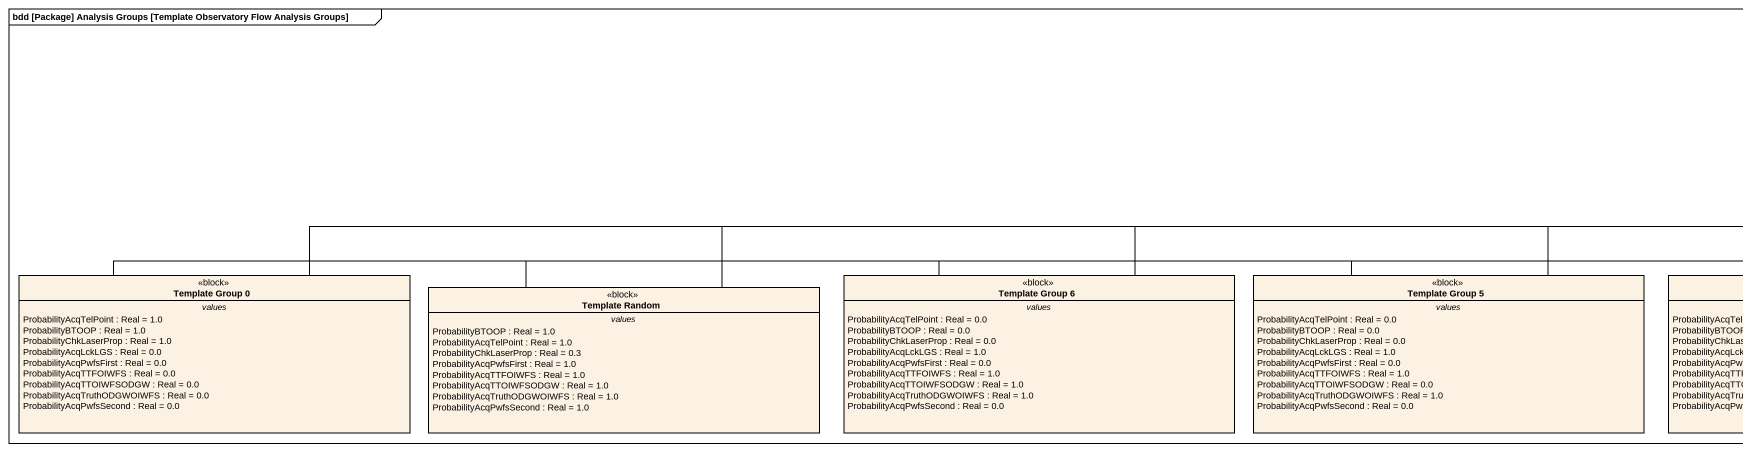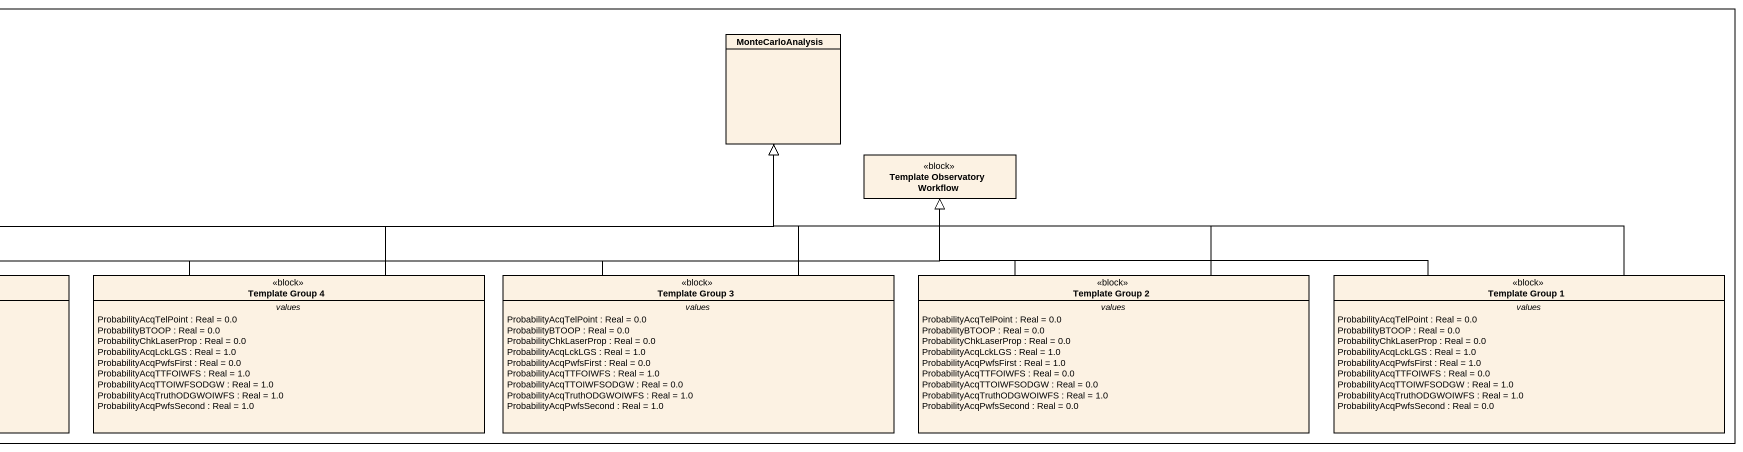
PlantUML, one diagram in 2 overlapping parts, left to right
@startuml
mainframe bdd [Package] Analysis Groups [Template Observatory Flow Analysis Groups]
hide circle
hide empty members
class MonteCarloAnalysis
class "Template Observatory Workflow" as Template_Observatory <<block>>
class "Template Group 0" as Template_Group_0 <<block>> {
  -- values --
  ProbabilityAcqTelPoint : Real = 1.0
  ProbabilityBTOOP : Real = 1.0
  ProbabilityChkLaserProp : Real = 1.0
  ProbabilityAcqLckLGS : Real = 0.0
  ProbabilityAcqPwfsFirst : Real = 0.0
  ProbabilityAcqTTFOIWFS : Real = 0.0
  ProbabilityAcqTTOIWFSODGW : Real = 0.0
  ProbabilityAcqTruthODGWOIWFS : Real = 0.0
  ProbabilityAcqPwfsSecond : Real = 0.0
}
class "Template Group 6" as Template_Group_6 <<block>> {
  -- values --
  ProbabilityAcqTelPoint : Real = 0.0
  ProbabilityBTOOP : Real = 0.0
  ProbabilityChkLaserProp : Real = 0.0
  ProbabilityAcqLckLGS : Real = 1.0
  ProbabilityAcqPwfsFirst : Real = 0.0
  ProbabilityAcqTTFOIWFS : Real = 1.0
  ProbabilityAcqTTOIWFSODGW : Real = 1.0
  ProbabilityAcqTruthODGWOIWFS : Real = 1.0
  ProbabilityAcqPwfsSecond : Real = 0.0
}
class "Template Group 5" as Template_Group_5 <<block>> {
  -- values --
  ProbabilityAcqTelPoint : Real = 0.0
  ProbabilityBTOOP : Real = 0.0
  ProbabilityChkLaserProp : Real = 0.0
  ProbabilityAcqLckLGS : Real = 1.0
  ProbabilityAcqPwfsFirst : Real = 0.0
  ProbabilityAcqTTFOIWFS : Real = 1.0
  ProbabilityAcqTTOIWFSODGW : Real = 0.0
  ProbabilityAcqTruthODGWOIWFS : Real = 1.0
  ProbabilityAcqPwfsSecond : Real = 0.0
}
class "Template Group 4" as Template_Group_4 <<block>> {
  -- values --
  ProbabilityAcqTelPoint : Real = 0.0
  ProbabilityBTOOP : Real = 0.0
  ProbabilityChkLaserProp : Real = 0.0
  ProbabilityAcqLckLGS : Real = 1.0
  ProbabilityAcqPwfsFirst : Real = 0.0
  ProbabilityAcqTTFOIWFS : Real = 1.0
  ProbabilityAcqTTOIWFSODGW : Real = 1.0
  ProbabilityAcqTruthODGWOIWFS : Real = 1.0
  ProbabilityAcqPwfsSecond : Real = 1.0
}
class "Template Group 3" as Template_Group_3 <<block>> {
  -- values --
  ProbabilityAcqTelPoint : Real = 0.0
  ProbabilityBTOOP : Real = 0.0
  ProbabilityChkLaserProp : Real = 0.0
  ProbabilityAcqLckLGS : Real = 1.0
  ProbabilityAcqPwfsFirst : Real = 0.0
  ProbabilityAcqTTFOIWFS : Real = 1.0
  ProbabilityAcqTTOIWFSODGW : Real = 0.0
  ProbabilityAcqTruthODGWOIWFS : Real = 1.0
  ProbabilityAcqPwfsSecond : Real = 1.0
}
class "Template Group 2" as Template_Group_2 <<block>> {
  -- values --
  ProbabilityAcqTelPoint : Real = 0.0
  ProbabilityBTOOP : Real = 0.0
  ProbabilityChkLaserProp : Real = 0.0
  ProbabilityAcqLckLGS : Real = 1.0
  ProbabilityAcqPwfsFirst : Real = 1.0
  ProbabilityAcqTTFOIWFS : Real = 0.0
  ProbabilityAcqTTOIWFSODGW : Real = 0.0
  ProbabilityAcqTruthODGWOIWFS : Real = 1.0
  ProbabilityAcqPwfsSecond : Real = 0.0
}
class "Template Group 1" as Template_Group_1 <<block>> {
  -- values --
  ProbabilityAcqTelPoint : Real = 0.0
  ProbabilityBTOOP : Real = 0.0
  ProbabilityChkLaserProp : Real = 0.0
  ProbabilityAcqLckLGS : Real = 1.0
  ProbabilityAcqPwfsFirst : Real = 1.0
  ProbabilityAcqTTFOIWFS : Real = 0.0
  ProbabilityAcqTTOIWFSODGW : Real = 1.0
  ProbabilityAcqTruthODGWOIWFS : Real = 1.0
  ProbabilityAcqPwfsSecond : Real = 0.0
}
class "Template Random" as Template_Random <<block>> {
  -- values --
  ProbabilityBTOOP : Real = 1.0
  ProbabilityAcqTelPoint : Real = 1.0
  ProbabilityChkLaserProp : Real = 0.3
  ProbabilityAcqPwfsFirst : Real = 1.0
  ProbabilityAcqTTFOIWFS : Real = 1.0
  ProbabilityAcqTTOIWFSODGW : Real = 1.0
  ProbabilityAcqTruthODGWOIWFS : Real = 1.0
  ProbabilityAcqPwfsSecond : Real = 1.0
}
Template_Group_0 -right-|> MonteCarloAnalysis
Template_Group_0 -right-|> Template_Observatory
Template_Group_6 -right-|> MonteCarloAnalysis
Template_Group_6 -right-|> Template_Observatory
Template_Group_5 -right-|> MonteCarloAnalysis
Template_Group_5 -right-|> Template_Observatory
Template_Group_4 -right-|> MonteCarloAnalysis
Template_Group_4 -right-|> Template_Observatory
Template_Group_3 -up-|> MonteCarloAnalysis
Template_Group_3 -up-|> Template_Observatory
Template_Group_2 -up-|> MonteCarloAnalysis
Template_Group_2 -up-|> Template_Observatory
Template_Group_1 -left-|> MonteCarloAnalysis
Template_Group_1 -left-|> Template_Observatory
Template_Random -right-|> MonteCarloAnalysis
Template_Random -right-|> Template_Observatory
@enduml
